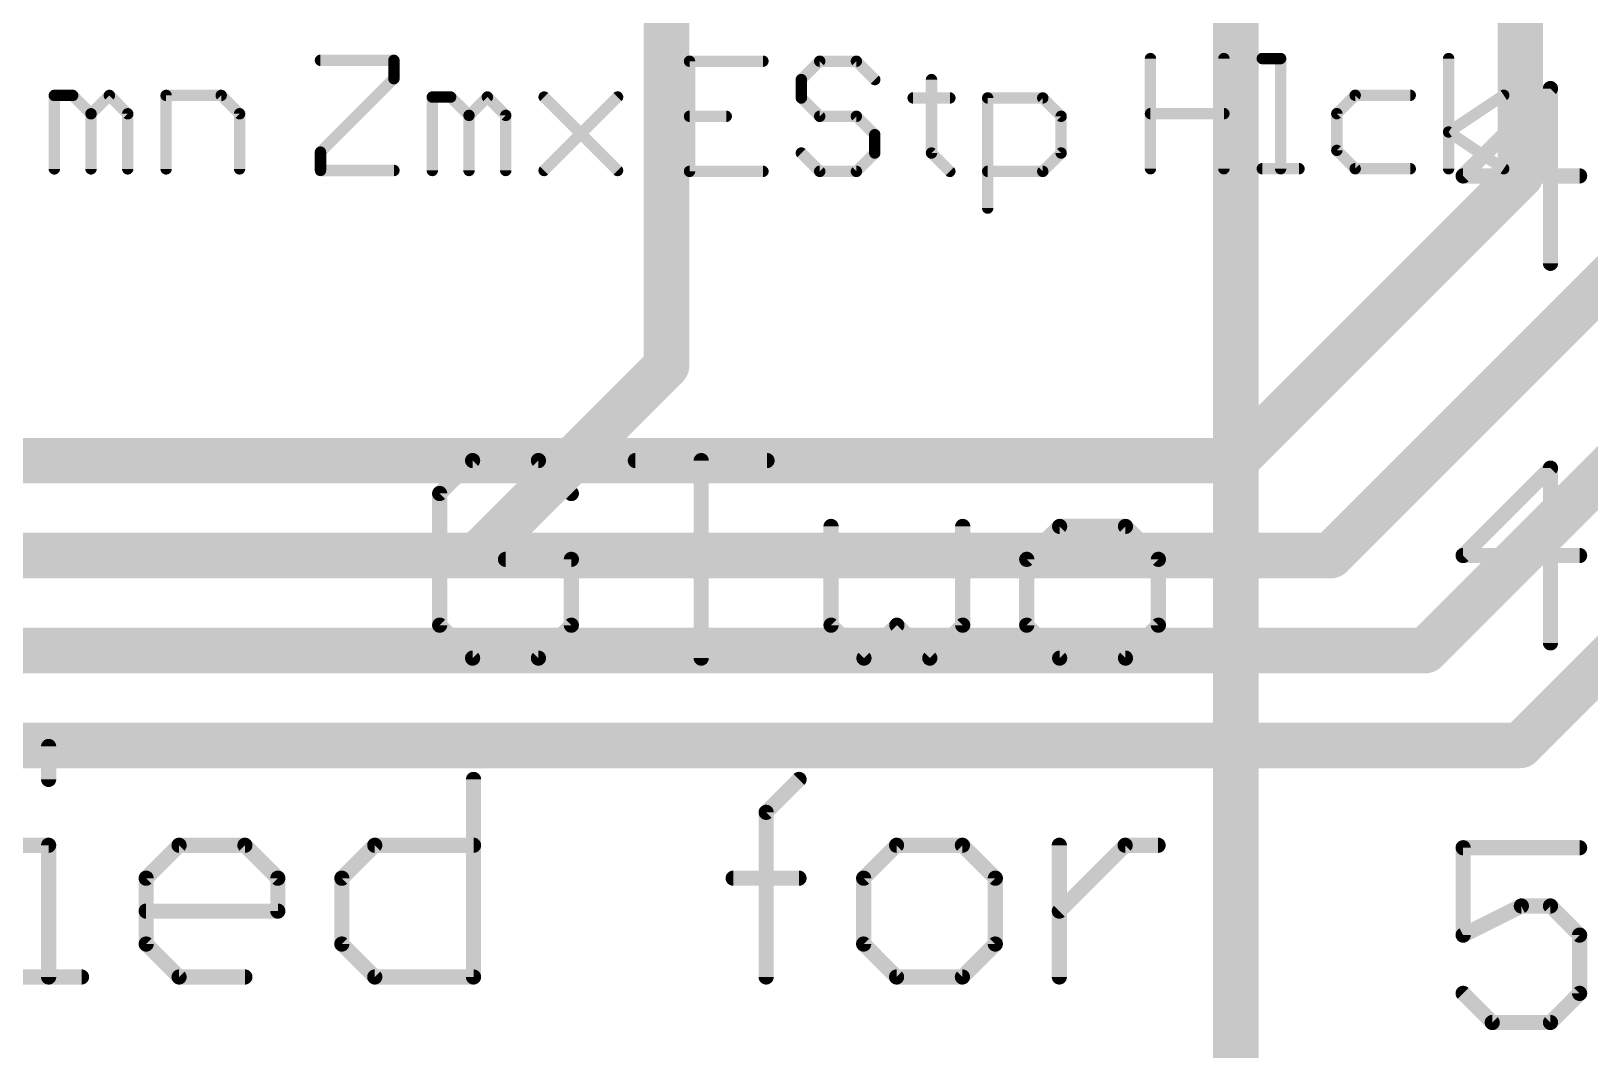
# Model space of a CAD drawing. Extents: x 6 to 93.4, y 7 to 66.
# Drawn here: x 71.31 to 81.75, y 22.09 to 28.91 of the extents above; entities that cross this region are included whole.
import ezdxf

# ---------------------------------------------------------------- set-up
doc = ezdxf.new("R2010")
doc.units = 0
for name, color, linetype in [('1', 22, 'CONTINUOUS'), ('112', 253, 'CONTINUOUS'), ('16', 175, 'CONTINUOUS'), ('21', 7, 'CONTINUOUS')]:
    doc.layers.add(name, color=color, linetype=linetype)

msp = doc.modelspace()

# ---------------------------------------------------------------- linework, layer by layer
at = {"layer": '1', "const_width": 0.3048}
for points in [[(81.28, 35.56), (81.28, 27.94)], [(81.28, 27.94), (79.375, 26.035)], [(81.915, 27.305), (80.01, 25.4)], [(82.55, 26.67), (80.645, 24.765)], [(79.375, 26.035), (63.5, 26.035)], [(83.185, 26.035), (81.28, 24.13)], [(80.01, 25.4), (64.135, 25.4)], [(80.645, 24.765), (64.77, 24.765)], [(81.28, 24.13), (65.405, 24.13)]]:
    msp.add_lwpolyline(points, dxfattribs=at)
at = {"layer": '1', "const_width": 0.1524}
for points in [[(81.3339, 27.8861, 1), (81.2261, 27.9939)], [(81.2038, 27.94, 1), (81.3562, 27.94)], [(79.375, 25.9588, 1), (79.375, 26.1112)], [(79.3211, 26.0889, 1), (79.4289, 25.9811)], [(79.9561, 25.4539, 1), (80.0639, 25.3461)], [(80.01, 25.3238, 1), (80.01, 25.4762)], [(80.5911, 24.8189, 1), (80.6989, 24.7111)], [(80.645, 24.6888, 1), (80.645, 24.8412)], [(81.2261, 24.1839, 1), (81.3339, 24.0761)], [(81.28, 24.0538, 1), (81.28, 24.2062)]]:
    msp.add_lwpolyline(points, format="xyb", dxfattribs=at)
at = {"layer": '112'}
for points, const_width in [([(73.2491, 28.7332, 1), (73.2491, 28.6951)], 0.0381), ([(73.7596, 28.7141, 1), (73.7215, 28.7141)], 0.0381), ([(73.7406, 28.6951, 1), (73.7406, 28.7332)], 0.0381), ([(75.7191, 28.7272, 1), (75.7191, 28.6891)], 0.0381), ([(75.7381, 28.7081, 1), (75.7001, 28.7081)], 0.0381), ([(76.2106, 28.6891, 1), (76.2106, 28.7272)], 0.0381), ([(76.5904, 28.7272, 1), (76.5904, 28.6891)], 0.0381), ([(76.6039, 28.6947, 1), (76.5769, 28.7216)], 0.0381), ([(76.8496, 28.7216, 1), (76.8227, 28.6947)], 0.0381), ([(76.8361, 28.6891, 1), (76.8361, 28.7272)], 0.0381), ([(78.8233, 28.7259, 1), (78.7853, 28.7259)], 0.0381), ([(79.3148, 28.7259, 1), (79.2767, 28.7259)], 0.0381), ([(79.5527, 28.745, 1), (79.5527, 28.7069)], 0.0381), ([(79.6946, 28.7259, 1), (79.6565, 28.7259)], 0.0381), ([(79.6756, 28.7069, 1), (79.6756, 28.745)], 0.0381), ([(80.8191, 28.7259, 1), (80.781, 28.7259)], 0.0381), ([(73.7215, 28.5913, 1), (73.7596, 28.5913)], 0.0381), ([(73.7541, 28.5778, 1), (73.7271, 28.6047)], 0.0381), ([(76.454, 28.5987, 1), (76.481, 28.5718)], 0.0381), ([(76.4866, 28.5853, 1), (76.4485, 28.5853)], 0.0381), ([(76.9455, 28.5718, 1), (76.9725, 28.5987)], 0.0381), ([(77.3578, 28.5853, 1), (77.3198, 28.5853)], 0.0381), ([(71.4675, 28.4982, 1), (71.4675, 28.4601)], 0.0381), ([(71.4866, 28.4792, 1), (71.4485, 28.4792)], 0.0381), ([(71.6039, 28.4927, 1), (71.5769, 28.4657)], 0.0381), ([(71.5904, 28.4601, 1), (71.5904, 28.4982)], 0.0381), ([(71.8496, 28.4927, 1), (71.8227, 28.4657)], 0.0381), ([(71.8496, 28.4657, 1), (71.8227, 28.4927)], 0.0381), ([(72.2159, 28.4982, 1), (72.2159, 28.4601)], 0.0381), ([(72.235, 28.4792, 1), (72.1969, 28.4792)], 0.0381), ([(72.598, 28.4927, 1), (72.5711, 28.4657)], 0.0381), ([(72.5845, 28.4601, 1), (72.5845, 28.4982)], 0.0381), ([(73.9975, 28.4874, 1), (73.9975, 28.4493)], 0.0381), ([(74.0166, 28.4684, 1), (73.9785, 28.4684)], 0.0381), ([(74.1339, 28.4819, 1), (74.1069, 28.4549)], 0.0381), ([(74.1204, 28.4493, 1), (74.1204, 28.4874)], 0.0381), ([(74.3796, 28.4819, 1), (74.3527, 28.4549)], 0.0381), ([(74.3796, 28.4549, 1), (74.3527, 28.4819)], 0.0381), ([(74.7594, 28.4819, 1), (74.7325, 28.4549)], 0.0381), ([(75.2509, 28.4549, 1), (75.2239, 28.4819)], 0.0381), ([(76.481, 28.4759, 1), (76.454, 28.4489)], 0.0381), ([(76.4485, 28.4624, 1), (76.4866, 28.4624)], 0.0381), ([(77.2159, 28.4814, 1), (77.2159, 28.4433)], 0.0381), ([(77.4617, 28.4433, 1), (77.4617, 28.4814)], 0.0381), ([(77.7339, 28.4624, 1), (77.6958, 28.4624)], 0.0381), ([(77.7149, 28.4814, 1), (77.7149, 28.4433)], 0.0381), ([(78.097, 28.4759, 1), (78.07, 28.4489)], 0.0381), ([(78.0835, 28.4433, 1), (78.0835, 28.4814)], 0.0381), ([(80.1745, 28.4992, 1), (80.1745, 28.4611)], 0.0381), ([(80.188, 28.4667, 1), (80.1611, 28.4937)], 0.0381), ([(80.5431, 28.4611, 1), (80.5431, 28.4992)], 0.0381), ([(81.1793, 28.4643, 1), (81.1581, 28.496)], 0.0381), ([(71.6998, 28.3698, 1), (71.7267, 28.3428)], 0.0381), ([(71.7323, 28.3563, 1), (71.6942, 28.3563)], 0.0381), ([(71.6998, 28.3428, 1), (71.7267, 28.3698)], 0.0381), ([(71.978, 28.3563, 1), (71.94, 28.3563)], 0.0381), ([(71.9455, 28.3428, 1), (71.9725, 28.3698)], 0.0381), ([(72.7265, 28.3563, 1), (72.6884, 28.3563)], 0.0381), ([(72.6939, 28.3428, 1), (72.7209, 28.3698)], 0.0381), ([(74.2298, 28.359, 1), (74.2567, 28.332)], 0.0381), ([(74.2623, 28.3455, 1), (74.2242, 28.3455)], 0.0381), ([(74.2298, 28.332, 1), (74.2567, 28.359)], 0.0381), ([(74.508, 28.3455, 1), (74.47, 28.3455)], 0.0381), ([(74.4755, 28.332, 1), (74.5025, 28.359)], 0.0381), ([(75.7191, 28.3586, 1), (75.7191, 28.3205)], 0.0381), ([(75.9648, 28.3205, 1), (75.9648, 28.3586)], 0.0381), ([(76.5904, 28.3586, 1), (76.5904, 28.3205)], 0.0381), ([(76.8496, 28.353, 1), (76.8227, 28.326)], 0.0381), ([(76.8361, 28.3205, 1), (76.8361, 28.3586)], 0.0381), ([(78.2254, 28.3395, 1), (78.1873, 28.3395)], 0.0381), ([(78.8043, 28.3764, 1), (78.8043, 28.3383)], 0.0381), ([(79.2958, 28.3383, 1), (79.2958, 28.3764)], 0.0381), ([(80.0382, 28.3708, 1), (80.0651, 28.3438)], 0.0381), ([(80.0707, 28.3573, 1), (80.0326, 28.3573)], 0.0381), ([(76.5769, 28.326, 1), (76.6039, 28.353)], 0.0381), ([(78.1929, 28.326, 1), (78.2198, 28.353)], 0.0381), ([(80.8106, 28.2503, 1), (80.7895, 28.2186)], 0.0381), ([(76.978, 28.2166, 1), (76.94, 28.2166)], 0.0381), ([(76.9455, 28.2032, 1), (76.9725, 28.2301)], 0.0381), ([(80.7895, 28.2503, 1), (80.8106, 28.2186)], 0.0381), ([(73.2356, 28.1132, 1), (73.2626, 28.0863)], 0.0381), ([(73.2681, 28.0998, 1), (73.2301, 28.0998)], 0.0381), ([(76.481, 28.1072, 1), (76.454, 28.0803)], 0.0381), ([(76.94, 28.0938, 1), (76.978, 28.0938)], 0.0381), ([(76.9725, 28.0803, 1), (76.9455, 28.1072)], 0.0381), ([(77.3523, 28.1072, 1), (77.3253, 28.0803)], 0.0381), ([(77.3198, 28.0938, 1), (77.3578, 28.0938)], 0.0381), ([(78.1873, 28.0938, 1), (78.2254, 28.0938)], 0.0381), ([(78.2198, 28.0803, 1), (78.1929, 28.1072)], 0.0381), ([(80.0651, 28.125, 1), (80.0382, 28.0981)], 0.0381), ([(80.0326, 28.1116, 1), (80.0707, 28.1116)], 0.0381), ([(71.4485, 27.9877, 1), (71.4866, 27.9877)], 0.0381), ([(71.6942, 27.9877, 1), (71.7323, 27.9877)], 0.0381), ([(71.94, 27.9877, 1), (71.978, 27.9877)], 0.0381), ([(72.1969, 27.9877, 1), (72.235, 27.9877)], 0.0381), ([(72.6884, 27.9877, 1), (72.7265, 27.9877)], 0.0381), ([(73.2491, 27.996, 1), (73.2491, 27.9579)], 0.0381), ([(73.2301, 27.9769, 1), (73.2681, 27.9769)], 0.0381), ([(73.7406, 27.9579, 1), (73.7406, 27.996)], 0.0381), ([(73.9785, 27.9769, 1), (74.0166, 27.9769)], 0.0381), ([(74.2242, 27.9769, 1), (74.2623, 27.9769)], 0.0381), ([(74.47, 27.9769, 1), (74.508, 27.9769)], 0.0381), ([(74.7325, 27.9904, 1), (74.7594, 27.9634)], 0.0381), ([(75.2239, 27.9634, 1), (75.2509, 27.9904)], 0.0381), ([(75.7191, 27.99, 1), (75.7191, 27.9519)], 0.0381), ([(75.7001, 27.9709, 1), (75.7381, 27.9709)], 0.0381), ([(76.2106, 27.9519, 1), (76.2106, 27.99)], 0.0381), ([(76.5904, 27.99, 1), (76.5904, 27.9519)], 0.0381), ([(76.5769, 27.9574, 1), (76.6039, 27.9844)], 0.0381), ([(76.8227, 27.9844, 1), (76.8496, 27.9574)], 0.0381), ([(76.8361, 27.9519, 1), (76.8361, 27.99)], 0.0381), ([(77.4482, 27.9574, 1), (77.4751, 27.9844)], 0.0381), ([(77.7149, 27.99, 1), (77.7149, 27.9519)], 0.0381), ([(78.07, 27.9844, 1), (78.097, 27.9574)], 0.0381), ([(78.0835, 27.9519, 1), (78.0835, 27.99)], 0.0381), ([(78.7853, 27.9887, 1), (78.8233, 27.9887)], 0.0381), ([(79.2767, 27.9887, 1), (79.3148, 27.9887)], 0.0381), ([(79.5527, 28.0078, 1), (79.5527, 27.9697)], 0.0381), ([(79.6565, 27.9887, 1), (79.6946, 27.9887)], 0.0381), ([(79.7985, 27.9697, 1), (79.7985, 28.0078)], 0.0381), ([(80.1745, 28.0078, 1), (80.1745, 27.9697)], 0.0381), ([(80.1611, 27.9752, 1), (80.188, 28.0022)], 0.0381), ([(80.5431, 27.9697, 1), (80.5431, 28.0078)], 0.0381), ([(80.781, 27.9887, 1), (80.8191, 27.9887)], 0.0381), ([(81.1581, 27.9728, 1), (81.1793, 28.0046)], 0.0381), ([(77.6958, 27.7252, 1), (77.7339, 27.7252)], 0.0381), ([(74.2672, 26.0613, 1), (74.2672, 26.0105)], 0.0508), ([(74.2852, 26.018, 1), (74.2492, 26.0539)], 0.0508), ([(74.7258, 26.0539, 1), (74.6899, 26.018)], 0.0508), ([(74.7079, 26.0105, 1), (74.7079, 26.0613)], 0.0508), ([(75.3566, 26.0613, 1), (75.3566, 26.0105)], 0.0508), ([(75.8227, 26.0359, 1), (75.7719, 26.0359)], 0.0508), ([(76.2379, 26.0105, 1), (76.2379, 26.0613)], 0.0508), ([(74.0289, 25.8336, 1), (74.0649, 25.7976)], 0.0508), ([(74.0723, 25.8156, 1), (74.0215, 25.8156)], 0.0508), ([(74.9102, 25.7976, 1), (74.9461, 25.8336)], 0.0508), ([(76.6917, 25.5953, 1), (76.6409, 25.5953)], 0.0508), ([(77.573, 25.5953, 1), (77.5222, 25.5953)], 0.0508), ([(78.1964, 25.6207, 1), (78.1964, 25.5699)], 0.0508), ([(78.2143, 25.5773, 1), (78.1784, 25.6132)], 0.0508), ([(78.655, 25.6132, 1), (78.6191, 25.5773)], 0.0508), ([(78.637, 25.5699, 1), (78.637, 25.6207)], 0.0508), ([(74.4875, 25.4004, 1), (74.4875, 25.3496)], 0.0508), ([(74.9536, 25.375, 1), (74.9028, 25.375)], 0.0508), ([(74.9282, 25.3496, 1), (74.9282, 25.4004)], 0.0508), ([(78.0015, 25.375, 1), (77.9507, 25.375)], 0.0508), ([(77.9581, 25.3929, 1), (77.994, 25.357)], 0.0508), ([(78.8828, 25.375, 1), (78.8319, 25.375)], 0.0508), ([(78.8394, 25.357, 1), (78.8753, 25.3929)], 0.0508), ([(74.0649, 24.9523, 1), (74.0289, 24.9164)], 0.0508), ([(74.0215, 24.9343, 1), (74.0723, 24.9343)], 0.0508), ([(74.9028, 24.9343, 1), (74.9536, 24.9343)], 0.0508), ([(74.9461, 24.9164, 1), (74.9102, 24.9523)], 0.0508), ([(76.6409, 24.9343, 1), (76.6917, 24.9343)], 0.0508), ([(76.6843, 24.9523, 1), (76.6484, 24.9164)], 0.0508), ([(77.1249, 24.9523, 1), (77.089, 24.9164)], 0.0508), ([(77.1249, 24.9164, 1), (77.089, 24.9523)], 0.0508), ([(77.5222, 24.9343, 1), (77.573, 24.9343)], 0.0508), ([(77.5656, 24.9164, 1), (77.5297, 24.9523)], 0.0508), ([(77.994, 24.9523, 1), (77.9581, 24.9164)], 0.0508), ([(77.9507, 24.9343, 1), (78.0015, 24.9343)], 0.0508), ([(78.8319, 24.9343, 1), (78.8828, 24.9343)], 0.0508), ([(78.8753, 24.9164, 1), (78.8394, 24.9523)], 0.0508), ([(74.2672, 24.7394, 1), (74.2672, 24.6886)], 0.0508), ([(74.2492, 24.696, 1), (74.2852, 24.732)], 0.0508), ([(74.6899, 24.732, 1), (74.7258, 24.696)], 0.0508), ([(74.7079, 24.6886, 1), (74.7079, 24.7394)], 0.0508), ([(75.7719, 24.714, 1), (75.8227, 24.714)], 0.0508), ([(76.8687, 24.732, 1), (76.9046, 24.696)], 0.0508), ([(76.8687, 24.696, 1), (76.9046, 24.732)], 0.0508), ([(77.3093, 24.732, 1), (77.3453, 24.696)], 0.0508), ([(77.3093, 24.696, 1), (77.3453, 24.732)], 0.0508), ([(78.1964, 24.7394, 1), (78.1964, 24.6886)], 0.0508), ([(78.1784, 24.696, 1), (78.2143, 24.732)], 0.0508), ([(78.6191, 24.732, 1), (78.655, 24.696)], 0.0508), ([(78.637, 24.6886, 1), (78.637, 24.7394)], 0.0508), ([(71.4549, 24.1227, 1), (71.4041, 24.1227)], 0.0508), ([(71.4041, 23.9023, 1), (71.4549, 23.9023)], 0.0508), ([(74.2987, 23.9023, 1), (74.2479, 23.9023)], 0.0508), ([(76.4701, 23.8844, 1), (76.4341, 23.9203)], 0.0508), ([(76.2138, 23.7, 1), (76.2497, 23.664)], 0.0508), ([(76.2572, 23.682, 1), (76.2064, 23.682)], 0.0508), ([(71.4549, 23.4617, 1), (71.4041, 23.4617)], 0.0508), ([(71.4295, 23.4363, 1), (71.4295, 23.4871)], 0.0508), ([(72.3026, 23.4871, 1), (72.3026, 23.4363)], 0.0508), ([(72.3206, 23.4437, 1), (72.2846, 23.4796)], 0.0508), ([(72.7612, 23.4796, 1), (72.7253, 23.4437)], 0.0508), ([(72.7432, 23.4363, 1), (72.7432, 23.4871)], 0.0508), ([(73.6123, 23.4871, 1), (73.6123, 23.4363)], 0.0508), ([(73.6303, 23.4437, 1), (73.5944, 23.4796)], 0.0508), ([(74.2733, 23.4363, 1), (74.2733, 23.4871)], 0.0508), ([(77.1049, 23.4871, 1), (77.1049, 23.4363)], 0.0508), ([(77.1229, 23.4437, 1), (77.087, 23.4796)], 0.0508), ([(77.5635, 23.4796, 1), (77.5276, 23.4437)], 0.0508), ([(77.5456, 23.4363, 1), (77.5456, 23.4871)], 0.0508), ([(78.2197, 23.4617, 1), (78.1689, 23.4617)], 0.0508), ([(78.635, 23.4871, 1), (78.635, 23.4363)], 0.0508), ([(78.6529, 23.4437, 1), (78.617, 23.4796)], 0.0508), ([(78.8553, 23.4363, 1), (78.8553, 23.4871)], 0.0508), ([(72.1077, 23.2414, 1), (72.0569, 23.2414)], 0.0508), ([(72.0643, 23.2593, 1), (72.1002, 23.2234)], 0.0508), ([(72.989, 23.2414, 1), (72.9382, 23.2414)], 0.0508), ([(72.9456, 23.2234, 1), (72.9815, 23.2593)], 0.0508), ([(73.4174, 23.2414, 1), (73.3666, 23.2414)], 0.0508), ([(73.374, 23.2593, 1), (73.41, 23.2234)], 0.0508), ([(76.0115, 23.2668, 1), (76.0115, 23.216)], 0.0508), ([(76.4521, 23.216, 1), (76.4521, 23.2668)], 0.0508), ([(76.91, 23.2414, 1), (76.8592, 23.2414)], 0.0508), ([(76.8666, 23.2593, 1), (76.9026, 23.2234)], 0.0508), ([(77.7913, 23.2414, 1), (77.7405, 23.2414)], 0.0508), ([(77.7479, 23.2234, 1), (77.7839, 23.2593)], 0.0508), ([(72.0823, 23.0464, 1), (72.0823, 22.9956)], 0.0508), ([(72.9636, 22.9956, 1), (72.9636, 23.0464)], 0.0508), ([(78.1764, 23.039, 1), (78.2123, 23.0031)], 0.0508), ([(72.9382, 23.021, 1), (72.989, 23.021)], 0.0508), ([(72.1002, 22.8187, 1), (72.0643, 22.7828)], 0.0508), ([(73.41, 22.8187, 1), (73.374, 22.7828)], 0.0508), ([(76.9026, 22.8187, 1), (76.8666, 22.7828)], 0.0508), ([(77.7839, 22.7828, 1), (77.7479, 22.8187)], 0.0508), ([(72.0569, 22.8007, 1), (72.1077, 22.8007)], 0.0508), ([(73.3666, 22.8007, 1), (73.4174, 22.8007)], 0.0508), ([(76.8592, 22.8007, 1), (76.91, 22.8007)], 0.0508), ([(77.7405, 22.8007, 1), (77.7913, 22.8007)], 0.0508), ([(71.4041, 22.5804, 1), (71.4549, 22.5804)], 0.0508), ([(71.6498, 22.555, 1), (71.6498, 22.6058)], 0.0508), ([(72.3026, 22.6058, 1), (72.3026, 22.555)], 0.0508), ([(72.2846, 22.5624, 1), (72.3206, 22.5984)], 0.0508), ([(72.7432, 22.555, 1), (72.7432, 22.6058)], 0.0508), ([(73.6123, 22.6058, 1), (73.6123, 22.555)], 0.0508), ([(73.5944, 22.5624, 1), (73.6303, 22.5984)], 0.0508), ([(74.2479, 22.5804, 1), (74.2987, 22.5804)], 0.0508), ([(74.2733, 22.555, 1), (74.2733, 22.6058)], 0.0508), ([(76.2064, 22.5804, 1), (76.2572, 22.5804)], 0.0508), ([(77.1049, 22.6058, 1), (77.1049, 22.555)], 0.0508), ([(77.087, 22.5624, 1), (77.1229, 22.5984)], 0.0508), ([(77.5276, 22.5984, 1), (77.5635, 22.5624)], 0.0508), ([(77.5456, 22.555, 1), (77.5456, 22.6058)], 0.0508), ([(78.1689, 22.5804, 1), (78.2197, 22.5804)], 0.0508)]:
    msp.add_lwpolyline(points, format="xyb", dxfattribs=dict(at, const_width=const_width))
for points, const_width in [([(73.2491, 28.7141), (73.7406, 28.7141)], 0.0762), ([(73.7406, 28.7141), (73.7406, 28.5913)], 0.0762), ([(76.2106, 28.7081), (75.7191, 28.7081)], 0.0762), ([(75.7191, 28.7081), (75.7191, 27.9709)], 0.0762), ([(76.5904, 28.7081), (76.4675, 28.5853)], 0.0762), ([(76.8361, 28.7081), (76.5904, 28.7081)], 0.0762), ([(76.959, 28.5853), (76.8361, 28.7081)], 0.0762), ([(78.8043, 27.9887), (78.8043, 28.7259)], 0.0762), ([(79.2958, 28.7259), (79.2958, 27.9887)], 0.0762), ([(79.5527, 28.7259), (79.6756, 28.7259)], 0.0762), ([(79.6756, 28.7259), (79.6756, 27.9887)], 0.0762), ([(80.8001, 27.9887), (80.8001, 28.7259)], 0.0762), ([(73.7406, 28.5913), (73.2491, 28.0998)], 0.0762), ([(76.4675, 28.5853), (76.4675, 28.4624)], 0.0762), ([(77.3388, 28.5853), (77.3388, 28.0938)], 0.0762), ([(71.4675, 27.9877), (71.4675, 28.4792)], 0.0762), ([(71.4675, 28.4792), (71.5904, 28.4792)], 0.0762), ([(71.5904, 28.4792), (71.7133, 28.3563)], 0.0762), ([(71.7133, 28.3563), (71.8361, 28.4792)], 0.0762), ([(71.8361, 28.4792), (71.959, 28.3563)], 0.0762), ([(72.2159, 27.9877), (72.2159, 28.4792)], 0.0762), ([(72.2159, 28.4792), (72.5845, 28.4792)], 0.0762), ([(72.5845, 28.4792), (72.7074, 28.3563)], 0.0762), ([(73.9975, 27.9769), (73.9975, 28.4684)], 0.0762), ([(73.9975, 28.4684), (74.1204, 28.4684)], 0.0762), ([(74.1204, 28.4684), (74.2433, 28.3455)], 0.0762), ([(74.2433, 28.3455), (74.3661, 28.4684)], 0.0762), ([(74.3661, 28.4684), (74.489, 28.3455)], 0.0762), ([(74.7459, 28.4684), (75.2374, 27.9769)], 0.0762), ([(74.7459, 27.9769), (75.2374, 28.4684)], 0.0762), ([(76.4675, 28.4624), (76.5904, 28.3395)], 0.0762), ([(77.2159, 28.4624), (77.4617, 28.4624)], 0.0762), ([(77.7149, 27.7252), (77.7149, 28.4624)], 0.0762), ([(77.7149, 28.4624), (78.0835, 28.4624)], 0.0762), ([(78.0835, 28.4624), (78.2064, 28.3395)], 0.0762), ([(80.1745, 28.4802), (80.0517, 28.3573)], 0.0762), ([(80.5431, 28.4802), (80.1745, 28.4802)], 0.0762), ([(80.8001, 28.2344), (81.1687, 28.4802)], 0.0762), ([(71.7133, 28.3563), (71.7133, 27.9877)], 0.0762), ([(71.959, 28.3563), (71.959, 27.9877)], 0.0762), ([(72.7074, 28.3563), (72.7074, 27.9877)], 0.0762), ([(74.2433, 28.3455), (74.2433, 27.9769)], 0.0762), ([(74.489, 28.3455), (74.489, 27.9769)], 0.0762), ([(75.7191, 28.3395), (75.9648, 28.3395)], 0.0762), ([(76.5904, 28.3395), (76.8361, 28.3395)], 0.0762), ([(76.8361, 28.3395), (76.959, 28.2166)], 0.0762), ([(78.2064, 28.3395), (78.2064, 28.0938)], 0.0762), ([(78.8043, 28.3573), (79.2958, 28.3573)], 0.0762), ([(80.0517, 28.3573), (80.0517, 28.1116)], 0.0762), ([(81.1687, 27.9887), (80.8001, 28.2344)], 0.0762), ([(76.959, 28.2166), (76.959, 28.0938)], 0.0762), ([(73.2491, 28.0998), (73.2491, 27.9769)], 0.0762), ([(76.5904, 27.9709), (76.4675, 28.0938)], 0.0762), ([(76.959, 28.0938), (76.8361, 27.9709)], 0.0762), ([(77.3388, 28.0938), (77.4617, 27.9709)], 0.0762), ([(78.2064, 28.0938), (78.0835, 27.9709)], 0.0762), ([(80.0517, 28.1116), (80.1745, 27.9887)], 0.0762), ([(73.2491, 27.9769), (73.7406, 27.9769)], 0.0762), ([(75.7191, 27.9709), (76.2106, 27.9709)], 0.0762), ([(76.8361, 27.9709), (76.5904, 27.9709)], 0.0762), ([(78.0835, 27.9709), (77.7149, 27.9709)], 0.0762), ([(79.5527, 27.9887), (79.7985, 27.9887)], 0.0762), ([(80.1745, 27.9887), (80.5431, 27.9887)], 0.0762), ([(74.2672, 26.0359), (74.0469, 25.8156)], 0.1016), ([(74.7079, 26.0359), (74.2672, 26.0359)], 0.1016), ([(74.9282, 25.8156), (74.7079, 26.0359)], 0.1016), ([(75.3566, 26.0359), (76.2379, 26.0359)], 0.1016), ([(75.7973, 24.714), (75.7973, 26.0359)], 0.1016), ([(74.0469, 25.8156), (74.0469, 24.9343)], 0.1016), ([(76.6663, 25.5953), (76.6663, 24.9343)], 0.1016), ([(77.5476, 24.9343), (77.5476, 25.5953)], 0.1016), ([(78.1964, 25.5953), (77.9761, 25.375)], 0.1016), ([(78.637, 25.5953), (78.1964, 25.5953)], 0.1016), ([(78.8573, 25.375), (78.637, 25.5953)], 0.1016), ([(74.9282, 25.375), (74.4875, 25.375)], 0.1016), ([(74.9282, 24.9343), (74.9282, 25.375)], 0.1016), ([(77.9761, 25.375), (77.9761, 24.9343)], 0.1016), ([(78.8573, 24.9343), (78.8573, 25.375)], 0.1016), ([(74.0469, 24.9343), (74.2672, 24.714)], 0.1016), ([(74.7079, 24.714), (74.9282, 24.9343)], 0.1016), ([(76.6663, 24.9343), (76.8867, 24.714)], 0.1016), ([(76.8867, 24.714), (77.107, 24.9343)], 0.1016), ([(77.107, 24.9343), (77.3273, 24.714)], 0.1016), ([(77.3273, 24.714), (77.5476, 24.9343)], 0.1016), ([(77.9761, 24.9343), (78.1964, 24.714)], 0.1016), ([(78.637, 24.714), (78.8573, 24.9343)], 0.1016), ([(74.2672, 24.714), (74.7079, 24.714)], 0.1016), ([(78.1964, 24.714), (78.637, 24.714)], 0.1016), ([(71.4295, 24.1227), (71.4295, 23.9023)], 0.1016), ([(74.2733, 23.9023), (74.2733, 22.5804)], 0.1016), ([(76.2318, 23.682), (76.4521, 23.9023)], 0.1016), ([(76.2318, 22.5804), (76.2318, 23.682)], 0.1016), ([(71.2091, 23.4617), (71.4295, 23.4617)], 0.1016), ([(71.4295, 23.4617), (71.4295, 22.5804)], 0.1016), ([(72.0823, 23.2414), (72.3026, 23.4617)], 0.1016), ([(72.3026, 23.4617), (72.7432, 23.4617)], 0.1016), ([(72.7432, 23.4617), (72.9636, 23.2414)], 0.1016), ([(73.392, 23.2414), (73.6123, 23.4617)], 0.1016), ([(73.6123, 23.4617), (74.2733, 23.4617)], 0.1016), ([(77.1049, 23.4617), (76.8846, 23.2414)], 0.1016), ([(77.5456, 23.4617), (77.1049, 23.4617)], 0.1016), ([(77.7659, 23.2414), (77.5456, 23.4617)], 0.1016), ([(78.1943, 22.5804), (78.1943, 23.4617)], 0.1016), ([(78.1943, 23.021), (78.635, 23.4617)], 0.1016), ([(78.635, 23.4617), (78.8553, 23.4617)], 0.1016), ([(72.0823, 22.8007), (72.0823, 23.2414)], 0.1016), ([(72.9636, 23.2414), (72.9636, 23.021)], 0.1016), ([(73.392, 22.8007), (73.392, 23.2414)], 0.1016), ([(76.0115, 23.2414), (76.4521, 23.2414)], 0.1016), ([(76.8846, 23.2414), (76.8846, 22.8007)], 0.1016), ([(77.7659, 22.8007), (77.7659, 23.2414)], 0.1016), ([(72.9636, 23.021), (72.0823, 23.021)], 0.1016), ([(72.3026, 22.5804), (72.0823, 22.8007)], 0.1016), ([(73.6123, 22.5804), (73.392, 22.8007)], 0.1016), ([(76.8846, 22.8007), (77.1049, 22.5804)], 0.1016), ([(77.5456, 22.5804), (77.7659, 22.8007)], 0.1016), ([(71.2091, 22.5804), (71.6498, 22.5804)], 0.1016), ([(72.7432, 22.5804), (72.3026, 22.5804)], 0.1016), ([(74.2733, 22.5804), (73.6123, 22.5804)], 0.1016), ([(77.1049, 22.5804), (77.5456, 22.5804)], 0.1016)]:
    msp.add_lwpolyline(points, dxfattribs=dict(at, const_width=const_width))
at = {"layer": '16', "const_width": 0.3048}
for points in [[(75.565, 35.56), (75.565, 26.67)], [(79.375, 30.48), (79.375, 17.78)], [(74.295, 25.4), (75.565, 26.67)], [(53.975, 25.4), (74.295, 25.4)]]:
    msp.add_lwpolyline(points, dxfattribs=at)
at = {"layer": '16', "const_width": 0.1524}
for points in [[(75.6189, 26.6161, 1), (75.5111, 26.7239)], [(75.4888, 26.67, 1), (75.6412, 26.67)], [(74.2411, 25.4539, 1), (74.3489, 25.3461)], [(74.295, 25.3238, 1), (74.295, 25.4762)]]:
    msp.add_lwpolyline(points, format="xyb", dxfattribs=at)
at = {"layer": '21', "const_width": 0.1016}
for points in [[(81.4817, 28.5252), (80.897, 27.9405)], [(81.4817, 27.3558), (81.4817, 28.5252)], [(80.897, 27.9405), (81.6766, 27.9405)], [(81.4817, 25.9852), (80.897, 25.4005)], [(81.4817, 24.8158), (81.4817, 25.9852)], [(80.897, 25.4005), (81.6766, 25.4005)], [(81.6766, 23.4452), (80.897, 23.4452)], [(80.897, 23.4452), (80.897, 22.8605)], [(80.897, 22.8605), (81.2868, 23.0554)], [(81.2868, 23.0554), (81.4817, 23.0554)], [(81.4817, 23.0554), (81.6766, 22.8605)], [(81.6766, 22.8605), (81.6766, 22.4707)], [(81.0919, 22.2758), (80.897, 22.4707)], [(81.6766, 22.4707), (81.4817, 22.2758)], [(81.4817, 22.2758), (81.0919, 22.2758)]]:
    msp.add_lwpolyline(points, dxfattribs=at)
at = {"layer": '21', "const_width": 0.0508}
for points in [[(81.5071, 28.5252, 1), (81.4563, 28.5252)], [(81.4997, 28.5072, 1), (81.4637, 28.5432)], [(80.879, 27.9585, 1), (80.915, 27.9225)], [(80.897, 27.9659, 1), (80.897, 27.9151)], [(81.6766, 27.9151, 1), (81.6766, 27.9659)], [(81.4563, 27.3558, 1), (81.5071, 27.3558)], [(81.5071, 25.9852, 1), (81.4563, 25.9852)], [(81.4997, 25.9672, 1), (81.4637, 26.0032)], [(80.879, 25.4185, 1), (80.915, 25.3825)], [(80.897, 25.4259, 1), (80.897, 25.3751)], [(81.6766, 25.3751, 1), (81.6766, 25.4259)], [(81.4563, 24.8158, 1), (81.5071, 24.8158)], [(80.897, 23.4706, 1), (80.897, 23.4198)], [(80.9224, 23.4452, 1), (80.8716, 23.4452)], [(81.6766, 23.4198, 1), (81.6766, 23.4706)], [(81.2868, 23.0808, 1), (81.2868, 23.03)], [(81.2982, 23.0327, 1), (81.2754, 23.0781)], [(81.4997, 23.0734, 1), (81.4637, 23.0374)], [(81.4817, 23.03, 1), (81.4817, 23.0808)], [(80.8856, 22.8832, 1), (80.9084, 22.8378)], [(80.8716, 22.8605, 1), (80.9224, 22.8605)], [(81.702, 22.8605, 1), (81.6512, 22.8605)], [(81.6586, 22.8425, 1), (81.6946, 22.8785)], [(80.915, 22.4887, 1), (80.879, 22.4527)], [(81.6512, 22.4707, 1), (81.702, 22.4707)], [(81.6946, 22.4527, 1), (81.6586, 22.4887)], [(81.0919, 22.3012, 1), (81.0919, 22.2504)], [(81.4817, 22.2504, 1), (81.4817, 22.3012)], [(81.0739, 22.2578, 1), (81.1099, 22.2938)], [(81.4637, 22.2938, 1), (81.4997, 22.2578)]]:
    msp.add_lwpolyline(points, format="xyb", dxfattribs=at)

doc.saveas('drawing.dxf')
